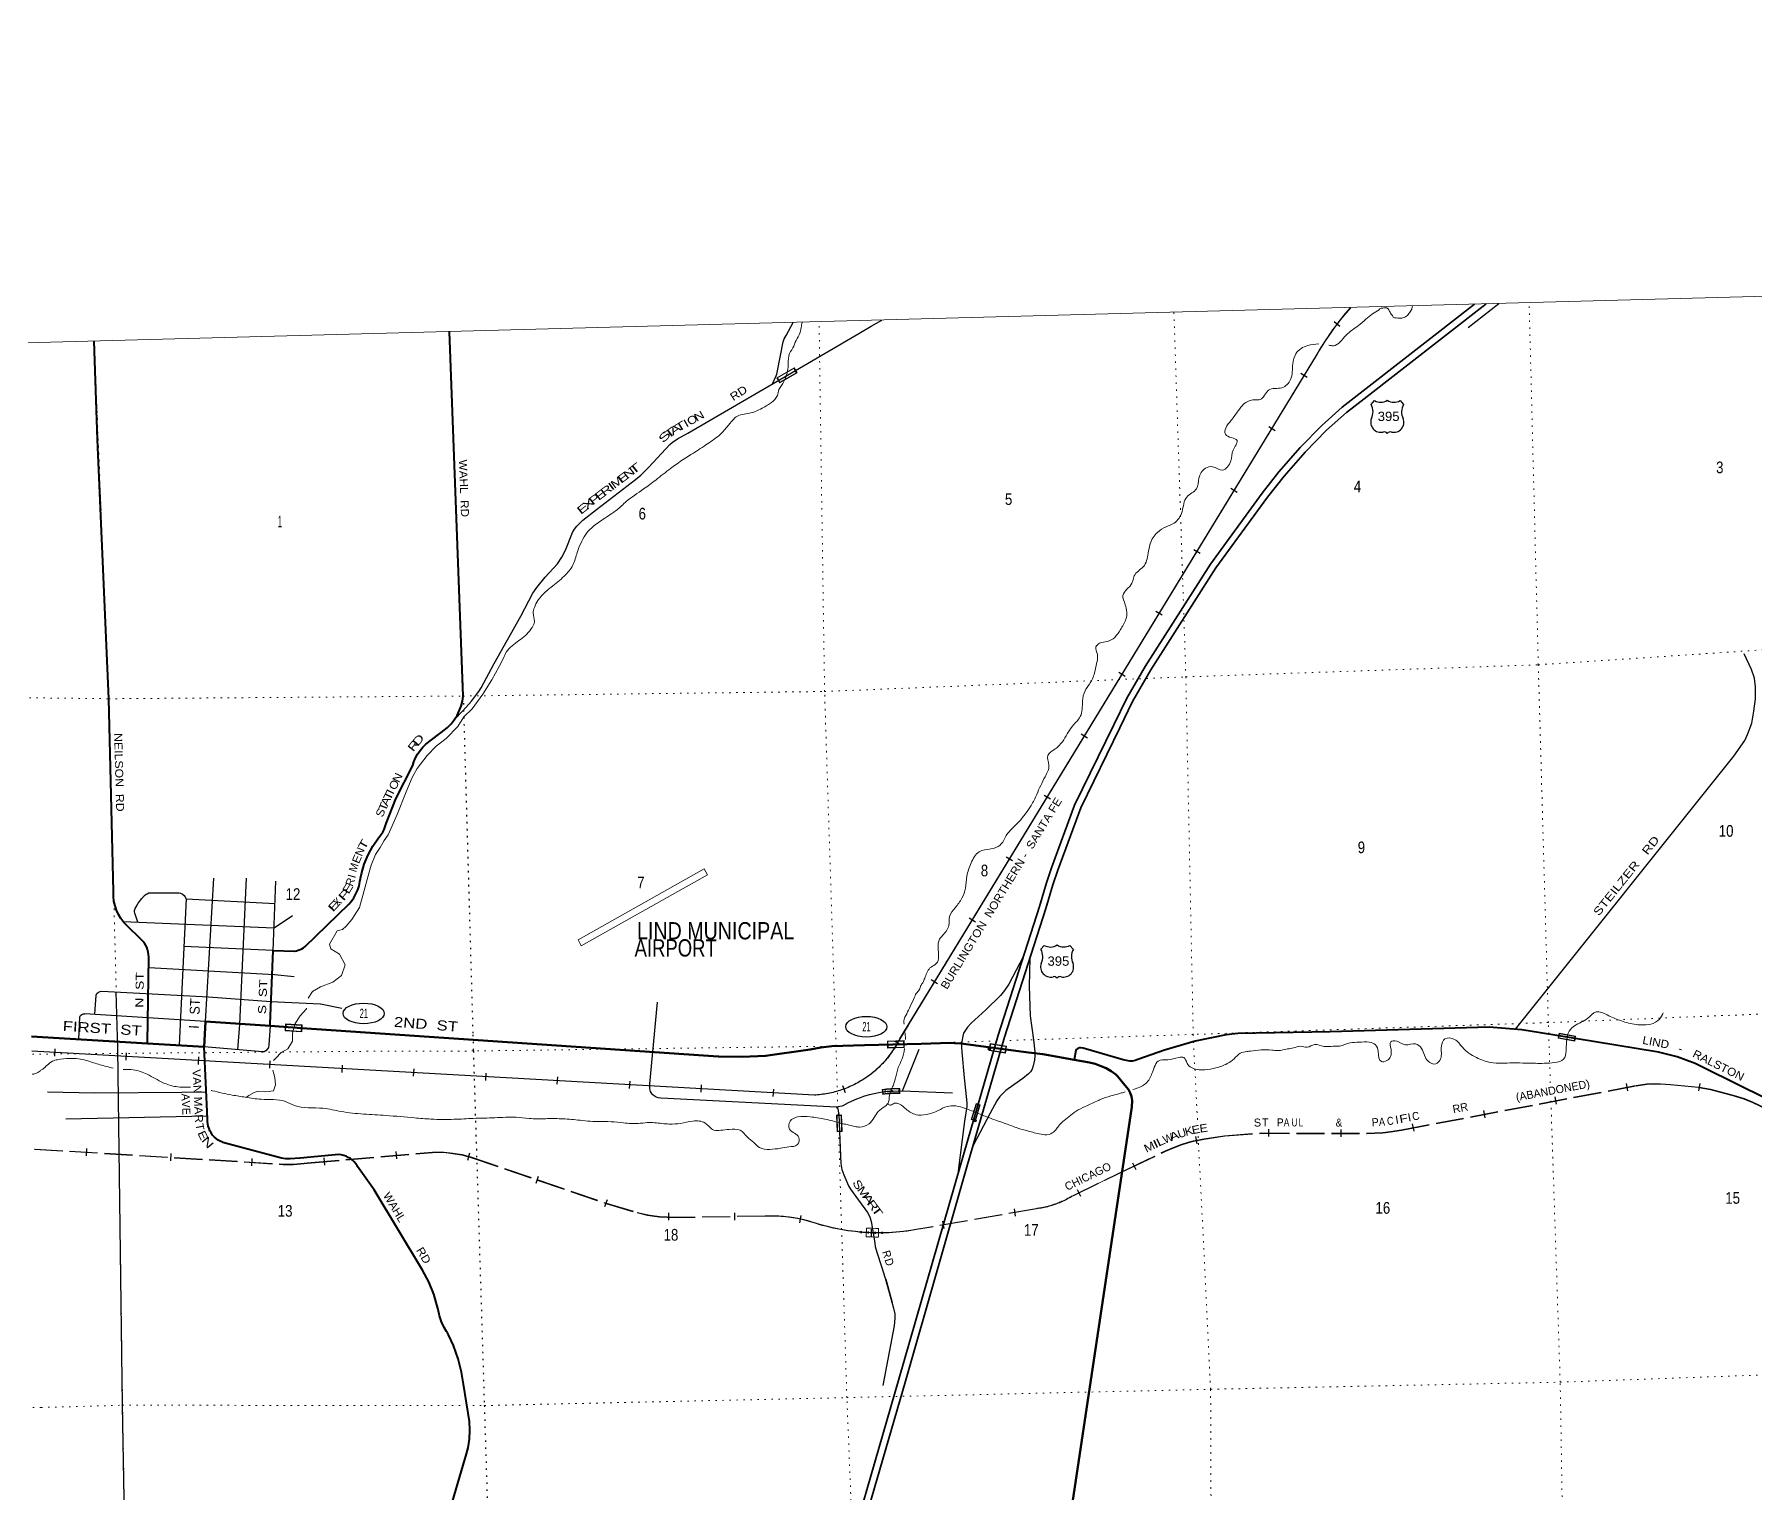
# Model space of a CAD drawing. Header units: feet. Extents: x 501257 to 757852, y -360805 to -170898.
# Drawn here: x 595540 to 621347, y -192787 to -170898 of the extents above; entities that cross this region are included whole.
import ezdxf
from ezdxf.enums import TextEntityAlignment as Align

# ---------------------------------------------------------------- set-up
doc = ezdxf.new("R2010")
doc.units = ezdxf.units.FT
doc.header["$LTSCALE"] = 70
doc.header["$PDMODE"] = 32
doc.header["$PDSIZE"] = 35
doc.linetypes.add('DOTTED', pattern=[1.5, 0.3, -1.2])
doc.linetypes.add('LONG_DASHED', pattern=[7.5, 6, -1.5])
for name, color, linetype, lineweight in [('16', 7, 'Continuous', 25), ('17', 7, 'Continuous', 25), ('20', 7, 'Continuous', 35), ('21', 7, 'Continuous', 25), ('23', 7, 'Continuous', 70), ('26', 7, 'Continuous', 40), ('27', 7, 'Continuous', 13), ('29', 7, 'Continuous', 25), ('30', 7, 'Continuous', 25), ('31', 7, 'Continuous', 13), ('34', 7, 'Continuous', 25), ('36', 7, 'Continuous', 13), ('39', 7, 'Continuous', 13), ('4', 7, 'Continuous', 13), ('57', 7, 'Continuous', 13), ('59', 7, 'Continuous', 13), ('6', 7, 'DOTTED', 25), ('61', 7, 'Continuous', 13), ('63', 7, 'Continuous', 25), ('7', 7, 'DOTTED', 13)]:
    doc.layers.add(name, color=color, linetype=linetype, lineweight=lineweight)
doc.layers.add('55', color=7, linetype='Continuous')

msp = doc.modelspace()

# ---------------------------------------------------------------- linework, layer by layer
at = {"layer": '16'}
for p, q in [((615582.22, -176450.2), (615633.53, -176391.44)), ((615825.29, -176385.47), (615825.01, -176385.67)), ((616017.38, -176391.35), (616068.77, -176450.2)), ((610631.13, -184622.23), (610682.44, -184563.47)), ((610874.2, -184557.5), (610873.92, -184557.7)), ((611066.29, -184563.38), (611117.68, -184622.23))]:
    msp.add_line(p, q, dxfattribs=at)
for centre, radius, start, end in [((615389.24, -176560.83), 222.05, 332.97043, 29.75871), ((615724.61, -176233.78), 182.07, 239.97227, 303.45418), ((615926.39, -176234.28), 181.52, 236.33975, 300.08743), ((615926.38, -176233.78), 182.07, 236.54582, 236.59441), ((616261.74, -176560.83), 222.05, 150.24129, 207.02957), ((615728.43, -176715.73), 151.42, 159.09177, 283.81923), ((615922.55, -176715.73), 151.42, 256.18077, 20.90823), ((610438.15, -184732.86), 222.05, 332.97043, 29.75871), ((610773.52, -184405.81), 182.07, 239.97227, 303.45418), ((610975.3, -184406.31), 181.52, 236.33975, 300.08743), ((610975.29, -184405.81), 182.07, 236.54582, 236.59441), ((611310.65, -184732.86), 222.05, 150.24129, 207.02957), ((610777.34, -184887.76), 151.42, 159.09177, 283.81923), ((610971.46, -184887.76), 151.42, 256.18077, 20.90823)]:
    msp.add_arc(centre, radius, start, end, dxfattribs=at)
for centre, major_axis, start_param, end_param in [((615783.77, -176914.55), (-19.56, 51.67), 4.95877769, 6.28318531), ((615867.22, -176914.55), (19.56, 51.67), 0, 1.32637542), ((610832.68, -185086.58), (-19.56, 51.67), 4.95877769, 6.28318531), ((610916.13, -185086.58), (19.56, 51.67), 0, 1.32637542)]:
    msp.add_ellipse(centre, major_axis=major_axis, ratio=0.929097, start_param=start_param, end_param=end_param, dxfattribs=at)
at = {"layer": '17'}
for centre in [(600476.86, -185584.92), (608014.11, -185783.82)]:
    msp.add_ellipse(centre, major_axis=(-309.24, 1), ratio=0.500121, dxfattribs=at)
at = {"layer": '20'}
for points in [[(607487.04, -194581.32), (608503.48, -191072.83), (609423.93, -187858.31), (609992.38, -185910.98), (610608.64, -183980.34), (610714.62, -183624.47), (610789.13, -183402.61), (611137.45, -182458.8), (611723.96, -181253.87), (611919.09, -180856.16), (612194.35, -180377.78), (613172.41, -178845.02), (613949.75, -177779.06), (614199.85, -177459.97), (614518.95, -177097.12), (614845.9, -176762.69), (615150.61, -176491.81), (615371.58, -176317.12), (617134.34, -174946.7)], [(607582.54, -194611.05), (608599.57, -191100.51), (609520, -187886.08), (610088.02, -185940.2), (610704.2, -184009.82), (610809.97, -183654.67), (610883.46, -183435.85), (611229.54, -182498.09), (611813.81, -181297.78), (612007.41, -180903.17), (612279.88, -180429.64), (613255.04, -178901.43), (614029.53, -177839.38), (614276.81, -177523.88), (614592.3, -177165.14), (614914.96, -176835.1), (615214.89, -176568.47), (615431.22, -176397.45), (617309.33, -174941.96)]]:
    msp.add_lwpolyline(points, dxfattribs=at)
at = {"layer": '21'}
for points in [[(610370.75, -184725.6), (610148.93, -185144.35), (610087.31, -185238.87), (610023.97, -185316.11), (609803.32, -185528.78), (609586.55, -185728.27), (609532.09, -185791.47), (609489.31, -185850.96), (609472.7, -185880.6), (609458.85, -185926.16), (609446.97, -186003.41), (609443.01, -186088.57), (609447.22, -186159.46), (609481.65, -186551.56), (609517.64, -186873.6), (609522.19, -186930.36), (609520.22, -186981.86), (609487.64, -187198.04), (609387.58, -187985.25)], [(610466.82, -184753.47), (610457.12, -185174.48), (610471.87, -185620.75), (610520.11, -185982.74), (610539.62, -186157.9), (610541.6, -186219.3), (610533.99, -186286.89), (610517.85, -186371.81), (610500.03, -186421.33), (610475.06, -186459.39), (610443.62, -186492.64), (610361.67, -186558.16), (610140.64, -186713.64), (610107.12, -186742.2), (610055.65, -186789.74), (610018.04, -186831.33), (609971.77, -186896.83), (609872.91, -187079.58), (609614.04, -187563.94)]]:
    msp.add_lwpolyline(points, dxfattribs=at)
at = {"layer": '23'}
msp.add_line((611132.3, -186278.59), (610745.35, -186209.21), dxfattribs=at)
for points in [[(598084.59, -186087.17), (598103.76, -185706.15), (599074.95, -185772.23)], [(599074.95, -185772.23), (599547.74, -185804.4), (605790.07, -186229.14), (605803.44, -186229.71), (606153.17, -186234.14), (606503.3, -186222.12), (607170.6, -186123.23), (607332.91, -186095.5), (607499.18, -186073.71)], [(598084.59, -186087.17), (597234.12, -186034.87), (595494.79, -185928.13)], [(607499.18, -186073.71), (607988.63, -186060.34), (608834.31, -186038.07), (609272.76, -186025.2), (609338.41, -186028.03), (609433.09, -186035.1), (610444.58, -186169.78), (610662.32, -186197.51), (610745.35, -186209.21)], [(610564.23, -196714.02), (610566.16, -196636.93), (610575.56, -196476.28), (610610.76, -196219.44), (611993.08, -186983.1), (611997.89, -186888.68), (611989.49, -186832.43), (611971.57, -186775.03), (611943.78, -186724.81), (611890.87, -186658.53), (611778.86, -186527.5), (611756.45, -186502.38), (611685.8, -186449.64), (611608.56, -186407.32), (611519.83, -186369.65), (611445.43, -186342.74), (611358.49, -186319.15), (611132.3, -186278.59)]]:
    msp.add_lwpolyline(points, dxfattribs=at)
at = {"layer": '26'}
for points in [[(599074.95, -185772.23), (599076.29, -185739.09), (599120.79, -184638.8), (599435.28, -184649.36), (599439.65, -184649), (599468.8, -184644.84), (599497.35, -184637.66), (599525, -184627.54), (599551.43, -184614.58), (599576.37, -184598.92), (599599.53, -184580.75), (600255.82, -183943.69), (600290.08, -183904.01), (600328.53, -183849.97), (600361.13, -183792.22), (600387.51, -183731.37), (600407.38, -183668.1), (600420.53, -183603.1), (600442.75, -183490.79), (600485.44, -183346.4), (600542.99, -183207.26), (600614.77, -183074.9), (600699.99, -182950.77), (600705.76, -182944.51), (600736.03, -182907.36), (600762.24, -182867.26), (600784.12, -182824.64), (600801.42, -182779.96), (600813.96, -182733.72), (600958.14, -182363.18), (601213.46, -181866.29), (601229.96, -181811.42), (601254.61, -181751.61), (601285.37, -181694.7), (601321.92, -181641.32), (601363.84, -181592.05), (601410.68, -181547.44), (601703.74, -181318), (601733.1, -181292.65), (601787.08, -181238.07), (601835.06, -181178.15), (601876.51, -181113.54), (601910.98, -181044.95), (601938.1, -180973.14), (601957.55, -180898.88), (601969.14, -180823), (601762.34, -175358.16)], [(597234.12, -186034.87), (597234.43, -186014.76), (597253.43, -184752.16), (597253.8, -184739.96), (597252.28, -184701.22), (597246.73, -184662.85), (597237.19, -184625.28), (597223.78, -184588.91), (597206.64, -184554.13), (597185.96, -184521.35), (596881.94, -184221.07), (596879.57, -184218.21), (596837.2, -184161.16), (596801.03, -184099.99), (596771.45, -184035.37), (596748.79, -183968.02), (596733.29, -183898.66), (596725.13, -183828.07), (596724.39, -183757.01), (596654.28, -180863.29), (596488.41, -176973.1), (596437.25, -175498.27)], [(618641.95, -185960.67), (618121.32, -185876.05), (617840.14, -185829.95), (617354.88, -185791.29), (614971.22, -185862.45), (613585.23, -185886.96), (613411.38, -185907.75), (612942.17, -185998.26), (612484.98, -186137.33), (612186.49, -186240.33)], [(622432.1, -187319.12), (620593.45, -186408.14), (620442.17, -186337.06), (620170.32, -186235.75), (619889.37, -186163.41), (618641.95, -185960.67)], [(601613.82, -190120.15), (601592.26, -190026.69), (601584.19, -189990.68), (601528.05, -189797.31), (601452.01, -189610.87), (601356.9, -189433.41), (600632.22, -188232), (600385.94, -187880.61), (600380.27, -187870.98), (600359.11, -187840.1), (600334.84, -187811.61), (600307.72, -187785.8), (600278.06, -187762.97), (600246.17, -187743.37), (600212.4, -187727.2), (600177.13, -187714.66), (600140.75, -187705.87), (600103.64, -187700.93), (599526.32, -187754.75), (599517.98, -187757.03), (599375.27, -187766.28), (599306.71, -187763.3), (599244.38, -187756.38), (598365.18, -187519.97), (598358.82, -187517.5), (598325.23, -187502.04), (598293.43, -187483.14), (598263.79, -187461.03), (598236.62, -187435.94), (598212.22, -187408.15), (598190.85, -187377.95), (598172.77, -187345.69), (598158.15, -187311.72), (598147.16, -187276.41), (598139.93, -187240.14), (598136.53, -187203.31), (598136.99, -187166.33), (598084.59, -186087.17)], [(612186.49, -186240.33), (612087.19, -186276.39), (612043.12, -186291.22), (612004.73, -186297.91), (611963.5, -186297.91), (611865.22, -186278.79), (611264.38, -186105.98), (611229.67, -186099.77), (611210.6, -186102.4), (611185.51, -186109.57), (611167.58, -186123.92), (611154.57, -186142.44), (611132.3, -186278.59)], [(601732.01, -193161.66), (601992.33, -192277.9), (602009.5, -192228.23), (602043.5, -192100.22), (602063.94, -191969.35), (602070.59, -191837.07), (602063.37, -191704.82), (601971.43, -191143.93), (601945.76, -190965.76), (601896.07, -190763.21), (601825.47, -190566.97), (601746.82, -190404.18), (601734.2, -190378.07), (601719.43, -190354.18), (601685.56, -190297.79), (601645.04, -190210.85), (601613.82, -190120.15)]]:
    msp.add_lwpolyline(points, dxfattribs=at)
at = {"layer": '29'}
for p, q in [((617036.91, -175292.25), (617495.43, -174936.92)), ((617750.04, -185822.44), (621019.49, -181724.64)), ((598103.76, -185706.15), (598228.65, -183554.92)), ((599120.79, -184638.8), (599161.72, -183599.25)), ((597715.69, -186061.73), (597819.85, -183866.44)), ((597817.65, -183863.62), (599147.98, -183933.86)), ((599120.79, -184638.8), (597782.91, -184582.12)), ((596792.68, -186110.18), (596764.66, -185262.14)), ((604877.1, -185412.95), (604764.27, -186639.31)), ((598103.76, -185706.15), (596297.66, -185588.52)), ((598961.64, -186160.43), (598084.59, -186087.17)), ((608554.06, -186746.59), (608807.57, -186118.78)), ((604932.19, -186850.69), (607566.26, -186983.79)), ((596012.19, -187165.64), (598135.24, -187119.87)), ((608303.93, -189571.87), (608402.3, -189922.39))]:
    msp.add_line(p, q, dxfattribs=at)
for points in [[(606607.05, -176141.36), (606663.62, -176021.98), (606673.15, -175994.81), (606684.16, -175945.63), (606766.35, -175508.05), (606783.23, -175463.26), (606810.38, -175414.08), (606918.92, -175221.3)], [(607903.57, -175386.48), (608087.27, -175273.11), (608247.29, -175185.86)], [(605339.3, -176879.02), (606951.17, -175940.82), (607903.57, -175386.48)], [(602833.55, -179623.17), (603011.28, -179279.58), (603074.39, -179192.94), (603199.14, -179038.77), (603381.14, -178839.07), (603447.19, -178740.68), (603504.42, -178633.49), (603610.1, -178369.19), (603636.52, -178319.26), (603671.74, -178275.2), (603762.73, -178187.11), (603968.21, -178022.65), (604555.28, -177576.26), (604631.61, -177511.65), (604754.89, -177388.31), (605066.04, -177047.65), (605101.27, -177018.28), (605183.45, -176965.42), (605339.3, -176879.02)], [(602237.42, -180700.66), (602434.04, -180335.48), (602833.55, -179623.17)], [(621019.49, -181724.64), (621185.24, -181489.84), (621227.81, -181400.27), (621290.91, -181228.47), (621321.74, -181047.86), (621343.75, -180864.31), (621345.22, -180683.7), (621329.07, -180555.95), (621286.51, -180425.27), (621174.97, -180190.33)], [(601840.3, -181173.29), (601964.78, -181043.96), (602092.34, -180898.53), (602170.21, -180799.85), (602202.84, -180753.84), (602237.42, -180700.66)], [(598591.89, -186129.71), (598621.91, -185747.8), (598720.09, -183556.62)], [(597089.5, -184214.43), (597046.6, -184081.17), (597042.93, -184059.88), (597042.93, -184039.32), (597053.2, -184008.48), (597064.21, -183984.26), (597095.77, -183929.19), (597150.07, -183860.18), (597190.43, -183816.87), (597214.65, -183797.04), (597229.33, -183788.23), (597257.95, -183775.75), (597348.94, -183772.81), (597709.99, -183772.81), (597732.74, -183779.42), (597753.29, -183789.7), (597783.38, -183813.93), (597797.32, -183830.81), (597817.65, -183863.62)], [(596865.9, -184202.83), (599133.65, -184301.43), (599410.17, -184115.81)], [(597257.35, -184897.16), (599141.82, -185001.69), (599436.24, -185030.11)], [(596444.86, -185596.54), (596463.94, -185310.2), (596477.15, -185285.24), (596499.16, -185264.68), (596525.58, -185252.94), (596550.57, -185251.2)], [(596550.57, -185251.2), (598149.22, -185332.86), (599084.68, -185405.36), (599826.32, -185442.09), (599828.25, -185441.47), (600149.38, -185504.39)], [(596206.07, -185976.51), (596218.83, -185636.18), (596230.57, -185615.62), (596251.12, -185598), (596273.14, -185589.19), (596297.66, -185588.52)], [(599074.95, -185772.23), (599056.61, -186055.4), (599047.8, -186093.58), (599039, -186112.67), (599008.17, -186146.44), (598986.16, -186158.19), (598961.64, -186160.43)], [(597239.23, -202116.46), (596958.08, -196797.44), (596862, -191461.92), (596792.68, -186110.18)], [(595734.99, -186760.26), (596446.11, -186773.21), (597751.07, -186764.37), (598116.65, -186759.64)], [(604764.27, -186639.31), (604763.7, -186716.9), (604773.97, -186753.61), (604794.52, -186782.98), (604816.54, -186806.47), (604860.57, -186834.37), (604886.99, -186844.65), (604932.19, -186850.69)], [(607566.26, -186983.79), (607619.08, -186977.54), (607649.9, -186970.2), (607667.51, -186964.32), (607748.24, -186920.27), (607870.05, -186864.47), (607924.36, -186843.92), (607975.73, -186826.3), (608063.79, -186801.33), (608201.75, -186770.5), (608255.18, -186761.34)], [(608255.18, -186761.34), (608327.65, -186752.87), (608395.24, -186749.26), (608552.97, -186746.55), (609305.98, -186777.51)], [(607602.64, -187090.69), (607595.97, -187034.43), (607593.77, -187026.36), (607584.96, -187008.74), (607566.26, -186983.79)], [(607602.64, -187090.69), (607613.28, -187358), (607632.3, -187835.7)], [(607632.3, -187835.7), (607648.06, -187926.47), (607676.68, -188005.03), (607746.4, -188170.23), (607776.49, -188222.35), (607896.84, -188386.81), (608031.86, -188571.83), (608065.62, -188634.97), (608087.64, -188706.92), (608134.6, -188997.66), (608146.34, -189081.36), (608169.83, -189165.05), (608243.21, -189382.37), (608296.05, -189555.64)], [(608296.05, -189555.64), (608423.73, -190004.97), (608441.34, -190090.13), (608441.34, -190154.74), (608429.6, -190272.21), (608259.35, -191167.92)]]:
    msp.add_lwpolyline(points, dxfattribs=at)
at = {"layer": '29', "linetype": 'DOTTED', "lineweight": 100}
msp.add_arc((608471.42, -188340.35), 1593.92, 88.3972, 97.76723, dxfattribs=at)
at = {"layer": '31'}
for p, q in [((606670.32, -176048.85), (606929.83, -175898.34)), ((606929.83, -175898.34), (606974.98, -175976.19)), ((608260.86, -186798.23), (608251.14, -186723.87)), ((608267.75, -186789.24), (608260.1, -186730.74)), ((608508.76, -186717.35), (608507.25, -186776.33)), ((608516.96, -186709.56), (608515.04, -186784.54)), ((607567.16, -187110.43), (607642.11, -187107.82)), ((607575.89, -187360.28), (607567.16, -187110.43))]:
    msp.add_line(p, q, dxfattribs=at)
for points in [[(606974.98, -175976.19), (606715.47, -176126.7), (606670.32, -176048.85)], [(607642.11, -187107.82), (607650.84, -187357.67), (607575.89, -187360.28)]]:
    msp.add_lwpolyline(points, dxfattribs=at)
for points in [[(606681.26, -176051.75), (606926.92, -175909.28), (606964.03, -175973.28), (606718.37, -176115.75)], [(607583.6, -187352), (607575.43, -187118.14), (607634.39, -187116.09), (607642.56, -187349.95)]]:
    msp.add_lwpolyline(points, close=True, dxfattribs=at)
for radius, start, end in [(1631.42, 88.39728, 97.7673), (1623.42, 88.68221, 97.47925), (1556.42, 88.39732, 97.76734), (1564.42, 88.68784, 97.48051)]:
    msp.add_arc((608471.42, -188340.35), radius, start, end, dxfattribs=at)
at = {"layer": '34'}
for p, q in [((615030.22, -175203.03), (615113.41, -175275.92)), ((614527.25, -175981.91), (614621.7, -176039.47)), ((614047.35, -176779.73), (614141.8, -176837.29)), ((613480.13, -177705.59), (613574.59, -177763.14)), ((612924.44, -178622.57), (613018.9, -178680.12)), ((612357.23, -179548.43), (612451.69, -179605.98)), ((611801.54, -180465.41), (611896, -180522.96)), ((611234.33, -181391.27), (611328.79, -181448.82)), ((610678.64, -182308.25), (610773.1, -182365.8)), ((610111.43, -183234.11), (610205.88, -183291.66)), ((609555.74, -184151.08), (609650.19, -184208.64)), ((608988.52, -185076.94), (609082.98, -185134.5)), ((608435.59, -185998.21), (608532.52, -186051.49)), ((595847.13, -186116.77), (595840.94, -186227.2)), ((596917.8, -186174.17), (596911.61, -186284.61)), ((598001.75, -186237.55), (597995.55, -186347.99)), ((599072.42, -186294.96), (599066.23, -186405.39)), ((600156.36, -186358.33), (600150.17, -186468.77)), ((601227.04, -186415.74), (601220.85, -186526.18)), ((602310.98, -186479.12), (602304.79, -186589.55)), ((603381.66, -186536.52), (603375.46, -186646.96)), ((604465.6, -186599.9), (604459.41, -186710.34)), ((605536.27, -186657.31), (605530.08, -186767.74)), ((606620.21, -186720.68), (606614.02, -186831.12)), ((607658.08, -186665.02), (607696.32, -186768.81))]:
    msp.add_line(p, q, dxfattribs=at)
at = {"layer": '34', "lineweight": 13}
for p, q in [((615269.67, -175000.94), (615170.77, -175113.82)), ((614759.71, -175713.46), (608513.59, -185964.21)), ((607235.68, -186808.77), (595499.42, -186150.86))]:
    msp.add_line(p, q, dxfattribs=at)
at = {"layer": '34', "linetype": 'LONG_DASHED', "lineweight": 13}
for p, q in [((612245, -187767.05), (611096, -188324.05)), ((606496.76, -188621.89), (605511, -188638.05)), ((610565, -188510.05), (608829, -188811.05))]:
    msp.add_line(p, q, dxfattribs=at)
at = {"layer": '34'}
for points in [[(615274.55, -174997.04), (615171.61, -175114.53), (615122.23, -175176.12), (615074.52, -175238.51), (615027.86, -175301.76), (614981.61, -175365.92), (614937.06, -175430.86), (614893.83, -175496.32), (614851.03, -175562.7), (614809.91, -175629.86), (614770.13, -175697.51), (614760.66, -175714.02), (608640.65, -185757.79)], [(608639.84, -185759.79), (608514.55, -185964.74), (608502.75, -185988.43), (608490.44, -186011.77), (608477.72, -186034.91), (608464.67, -186058.04), (608451.14, -186080.78), (608437.26, -186103.17), (608423.05, -186125.57), (608408.36, -186147.57), (608393.34, -186169.23), (608377.83, -186190.83), (608362.05, -186211.95), (608346, -186232.94), (608329.4, -186253.67), (608312.53, -186273.91), (608295.25, -186293.96), (608277.77, -186313.74), (608259.74, -186333.25), (608241.58, -186352.36), (608222.86, -186371.2), (608204.01, -186389.63), (608184.76, -186407.87), (608165.22, -186425.63), (608145.35, -186443.05), (608125.27, -186460.2), (608104.72, -186476.96), (608083.97, -186493.44), (608062.93, -186509.45), (608041.68, -186525.19), (608020.04, -186540.38), (607998.18, -186555.31), (607976.19, -186569.84), (607953.85, -186584.03), (607931.23, -186597.75), (607908.29, -186611.12), (607885.33, -186624.16), (607861.97, -186636.66), (607838.47, -186648.76), (607814.76, -186660.59), (607790.98, -186671.87), (607766.72, -186682.75), (607742.47, -186693.29), (607718, -186703.22), (607693.46, -186712.96), (607668.51, -186722.15), (607643.64, -186730.86), (607618.61, -186739.17), (607593.25, -186747.14), (607567.88, -186754.44), (607542.45, -186761.53), (607516.8, -186768.02), (607490.96, -186774.23), (607465.23, -186779.84), (607439.25, -186784.97), (607413.25, -186789.75), (607387.12, -186794.15), (607360.98, -186797.85), (607334.64, -186801.29), (607308.36, -186804.25), (607282.01, -186806.68), (607255.72, -186808.63), (607235.68, -186809.87), (595500.64, -186152.03)]]:
    msp.add_lwpolyline(points, dxfattribs=at)
at = {"layer": '34', "lineweight": 13}
for centre, radius, start, end in [((618675.7, -177957.2), 4513.24, 140.94923, 150.18862), ((607154.25, -185296.46), 1514.49, 273.08221, 333.83856)]:
    msp.add_arc(centre, radius, start, end, dxfattribs=at)
at = {"layer": '34', "linetype": 'LONG_DASHED', "lineweight": 13}
for centre, radius, start, end in [((610392.4, -187166.34), 1354.74, 277.3196, 301.28933), ((606591.94, -190690.61), 2070.91, 71.38465, 92.63419), ((608203.13, -185691.07), 3182.13, 252.62754, 281.34307)]:
    msp.add_arc(centre, radius, start, end, dxfattribs=at)
at = {"layer": '34', "linetype": 'DOTTED', "lineweight": 100}
msp.add_arc((608245.56, -184683.02), 4194.14, 265.64061, 270.71235, dxfattribs=at)
at = {"layer": '36'}
for p, q in [((603691.15, -184482.3), (605584.46, -183416.22)), ((605584.46, -183416.22), (605633.52, -183503.36)), ((603740.21, -184569.44), (605633.52, -183503.36)), ((603691.15, -184482.3), (603740.21, -184569.44))]:
    msp.add_line(p, q, dxfattribs=at)
at = {"layer": '39'}
for p, q in [((608596.45, -185875.06), (608599.06, -185977.38)), ((608450.84, -186555.31), (608417.32, -186669.59)), ((598704.67, -186850.19), (598704.55, -186850.27)), ((609684.13, -187080.35), (609777.83, -187119.09))]:
    msp.add_line(p, q, dxfattribs=at)
for points in [[(602572.47, -180253.76), (602506.36, -180380.63), (602397.36, -180578.97), (602262.8, -180793), (602102.57, -181014.67), (601981.32, -181137.12), (601886.51, -181279.37), (601713.66, -181460.91), (601562.1, -181575.7), (601429.01, -181716.43), (601280.51, -181911.76), (601203.72, -182045.72), (601116.31, -182257.85), (600979.58, -182599.68), (600842.85, -182904.21), (600783.05, -182987.97), (600722.03, -183095.53), (600653.29, -183199.42), (600591.14, -183357.91), (600556.96, -183466.67), (600484.75, -183739.26), (600415.61, -183996.01), (600297.14, -184176.85), (600213.85, -184276.65), (600160.12, -184325.69), (600077.77, -184342.88), (599965.6, -184543.78), (599984.65, -184614.04), (600112.62, -184697), (600199.28, -184855.03), (600144.95, -185012.88), (600015.36, -185113.27), (599829.01, -185186.2), (599711.07, -185254.21), (599645.91, -185353.77), (599645.51, -185356.11)], [(599619.63, -185506.92), (599617.85, -185517.32), (599524.52, -185619.26), (599451.49, -185733.02), (599447.36, -185747.89)], [(599447.36, -185747.89), (599411.11, -185878.6), (599408.69, -186001.52), (599339.66, -186113.22), (599239.72, -186170.93), (599160.25, -186254.56), (599122.8, -186289.94)], [(599116.73, -186434.22), (599145.96, -186546.86), (599157.45, -186655.5), (599126.39, -186744.55), (599086.2, -186751.11), (599072.15, -186755.33), (598987.61, -186758.44), (598892.86, -186751.6), (598832.66, -186768.5), (598754.73, -186815.85), (598714.97, -186843.12)]]:
    msp.add_lwpolyline(points, dxfattribs=at)
for points in [[(606786.1, -176084.33), (606833.49, -175943.83), (606842.77, -175836.75), (606862.97, -175685.03), (606928.49, -175572.42), (606949.16, -175515.43), (607006.69, -175405.05), (607035.99, -175293.4), (607049.8, -175217.88)], [(615705, -175024.89), (615701.35, -175028.37), (615603.47, -175090.08), (615503.85, -175171.96), (615392.29, -175266.07), (615206.87, -175409.5), (615017.63, -175569.09), (614947.97, -175558.16)], [(616202.66, -174972.41), (616191.48, -175018.77), (616157.72, -175072.79), (616113.82, -175123.44), (616076.68, -175143.7), (616005.77, -175153.83), (615958.5, -175150.45), (615914.6, -175140.32), (615901.1, -175113.31), (615884.21, -175093.05), (615867.33, -175066.04), (615853.83, -175042.4), (615836.94, -175015.39), (615816.68, -175001.89), (615796.42, -174998.51), (615772.79, -175001.89), (615745.78, -175005.26), (615722.14, -175008.64), (615705.26, -175025.52)], [(614797.73, -175541.68), (614632.88, -175564), (614455.25, -175687.18), (614408.93, -175840.89), (614373.75, -176077.06), (614246.43, -176197.57), (614045.52, -176234.42), (613920.5, -176377.06), (613831.93, -176380.23), (613671.65, -176444.75), (613588.37, -176544.55), (613485.48, -176684.89), (613402.46, -176804.83), (613397.61, -176895.55), (613572.02, -176987.98), (613513.51, -177133.79), (613477.36, -177295.43), (613352.3, -177434.05), (613206.63, -177383.55), (613098.18, -177407.12), (613001.41, -177553.42), (612963.22, -177713.07), (612817.83, -177837.85), (612748.19, -178056.33), (612629.61, -178229.11), (612511.49, -178283.02), (612379.69, -178369.34), (612314.22, -178444.73), (612271.13, -178537.96), (612240.79, -178681.39), (612166.91, -178883.81), (612031.72, -179018.53), (612020.14, -179056.96), (611996.92, -179129.79), (611862.37, -179312.85), (611896.43, -179453.43), (611907.31, -179668.85), (611822.78, -179827.09), (611737.7, -179943.03), (611625.72, -180004.91), (611511.26, -180030.57), (611457.58, -180083.65), (611479.22, -180198.2), (611464.93, -180337.4), (611436.52, -180474.76), (611358.21, -180647.02), (611293.03, -180744.56), (611256.8, -180900.16), (611221.58, -181132.3), (611104.59, -181272.82), (610954.61, -181508.46), (610825.31, -181631.01), (610733.73, -181712.79), (610751.77, -181859.62), (610693.63, -182033.63), (610568.21, -182299.17), (610483.81, -182467.48), (610404.74, -182581.32), (610301.69, -182709.58), (610113.06, -182915.5), (610018.3, -183061.78), (609882.06, -183115.93), (609705.41, -183160.52), (609586.72, -183325.24), (609522.86, -183523.5), (609501.04, -183703.09), (609446.67, -183856.91), (609345.82, -183999.24), (609260.92, -184129.27), (609250.63, -184266.4), (609155.93, -184416.71), (609112.34, -184471.67), (609089.78, -184594.85), (609062.74, -184836.96), (608984.87, -184888.33), (608896.18, -185036.55), (608868.89, -185105.4), (608848.53, -185141.16)], [(602572.47, -180253.76), (602615.95, -180164.18), (602804.78, -179991.85), (602985.62, -179821.74), (603036.9, -179703.46), (603019.49, -179576.93), (603037.51, -179495.82), (603089.16, -179391.64), (603198.64, -179265.77), (603312.95, -179170), (603505.91, -179001.59), (603624.45, -178837.18), (603685.86, -178644.04), (603748.58, -178501.27), (603823.75, -178372.28), (603969.36, -178241.41), (604068.19, -178170.25), (604275.93, -178027.65), (604413.75, -177907.07), (604674.61, -177716.69), (604856.39, -177582.85), (605079.38, -177407.59), (605384.15, -177201.93), (605607.93, -177056.89), (605805.54, -176912.55), (605923.13, -176788.47), (606014.93, -176679.19), (606060.11, -176635.66), (606260.1, -176581.96), (606348.02, -176555.43), (606451.41, -176504.3), (606530.8, -176459.86), (606643.36, -176374.22), (606680.07, -176314.79), (606703.91, -176225.46), (606779.29, -176104.52), (606786.1, -176084.33)], [(608736.17, -185338.89), (608745.05, -185319.54), (608763.67, -185285.68), (608807.69, -185228.11), (608831.4, -185167.16), (608848.53, -185141.16)], [(608736.17, -185338.89), (608672.37, -185478.64), (608619.43, -185588.11), (608576.58, -185699.47), (608581.8, -185745.62)], [(618516.51, -185978.72), (618554, -185850.31), (618633.52, -185770.7), (618831.42, -185657.34), (618957.04, -185561.02), (619120.78, -185607.25), (619309.14, -185687.41), (619527.43, -185747.04), (619640.33, -185755.65), (619775.14, -185745.85), (619905.05, -185669.62), (619962.24, -185576.21)], [(612011.22, -186725.97), (612049.96, -186714.19), (612206, -186633.6), (612296.73, -186487.37), (612331.73, -186392.23), (612388.92, -186298.82), (612533.66, -186278.81), (612700.38, -186244.42), (612772.87, -186243.48), (612824.4, -186333.47), (612972.61, -186424.22), (613089.48, -186428.76), (613254.26, -186400.43), (613426.65, -186337.76), (613530.41, -186263.89), (613617.95, -186182.17), (613722.32, -186154.63), (613776.61, -186147.88), (614092.63, -186133.72), (614187.4, -186142.56), (614330.06, -186116.54), (614420.49, -186101.27), (614520.88, -186077.81), (614623.79, -186092.59), (614733.99, -186048.86), (614875.37, -186079.26), (614982.09, -186077.88), (615106.92, -186074.25), (615269.42, -186025.8), (615402.21, -186016.03), (615555.25, -186014.04), (615650.45, -186055.12), (615688.04, -186157.38), (615736.31, -186305.84), (615818.71, -186292.68), (615874.3, -186231.52), (615880.93, -186122.65), (615877.42, -186007.86), (615965.96, -186002.68), (616099.58, -186055.35), (616248.41, -186039.32), (616339.97, -186110.66), (616437.15, -186302.8), (616552.46, -186341.6), (616623.97, -186266.14), (616635.59, -186076.61), (616690.55, -185967.11), (616833.62, -185973.31), (616952, -186092.66), (617163.48, -186247.06), (617373.88, -186318.88), (617704.28, -186326.69), (617911.77, -186330.05), (618177.65, -186332.65), (618336.63, -186322.53), (618468.87, -186270.45), (618505.55, -186149.1), (618510.3, -186050.32), (618516.51, -185978.72)], [(596722.8, -186406.58), (596622.22, -186380.1), (596426.12, -186324.21), (596201.79, -186264.66), (596064.78, -186260.39), (595887.79, -186278.8), (595809.54, -186301.98), (595729.76, -186361.43), (595711.37, -186375.04)], [(608587.59, -186112.31), (608545.87, -186276.06), (608493.08, -186397.62), (608450.84, -186555.31)], [(595711.37, -186375.04), (595689.58, -186400.16), (595657.34, -186423.56), (595620.25, -186450.5), (595592.87, -186472.58), (595571.67, -186480.53), (595542.53, -186490.68), (595517.8, -186493.33), (595510.2, -186492.56)], [(597882.49, -186690.93), (597665.42, -186682.88), (597469.27, -186622.97), (597229.97, -186497.13), (597021.64, -186429.32), (596869.02, -186425.99)], [(607647.2, -187238.76), (607393.47, -187169.36), (607173.5, -187135.94), (606984.19, -187136.38), (606872.27, -187202.3), (606863.73, -187319.26), (607002.35, -187446.4), (606979.56, -187551.46), (606853.12, -187585.33), (606724.51, -187607.14), (606567.62, -187623.27), (606412.2, -187597.08), (606326.6, -187519.62), (606228.83, -187436.27), (606122.8, -187336.91), (605959.51, -187324.92), (605830.76, -187336.66), (605728.01, -187333.96), (605595.73, -187228.9), (605414.07, -187199.02), (605227.22, -187233.67), (605058.18, -187243.92), (604949.31, -187235.26), (604729.61, -187221.99), (604596.86, -187235.79), (604375.2, -187226.58), (604187.66, -187208.86), (603986.24, -187207.44), (603687.85, -187183.1), (603435.85, -187164.2), (603206.24, -187163.14), (602956.46, -187160.33), (602764.9, -187142.67), (602444.75, -187148.83), (602120.63, -187159.07), (601834.82, -187172.84), (601484.33, -187169.32), (601240.39, -187150.32), (600810.94, -187115.59), (600476.33, -187093.73), (600139.49, -187055.79), (599866.96, -187006.94), (599437.41, -186964.15), (599303.72, -186905.44), (598940.75, -186871.86), (598704.71, -186840.67), (598506.92, -186808.98), (598207.99, -186744.36), (598190.54, -186740.43)], [(608395.55, -186710.25), (608357.96, -186844.6), (608348.76, -186911.2), (608291.23, -186978.43), (608193.56, -187056.25), (608132.3, -187145.69), (608054.98, -187239.36), (607912.64, -187289.56), (607846.06, -187280.35), (607728.87, -187251.65), (607647.2, -187238.76)], [(608417.32, -186669.59), (608400.33, -186696.98), (608395.55, -186710.25)], [(609777.83, -187119.09), (609813.86, -187133.99), (609953.51, -187186.57), (610107.26, -187238.98), (610287.38, -187305.14), (610459.2, -187353.28), (610659.21, -187401.06), (610781.92, -187389.4), (610855.63, -187328), (610897.23, -187275.08), (610958.79, -187207.8), (611054.47, -187132.02), (611158.12, -187050.1), (611296.19, -186981.83), (611468.34, -186901.03), (611522.39, -186876.15), (611841.33, -186777.33), (611893.43, -186761.47)], [(608333, -186943.05), (608377.58, -186959.18), (608437.65, -186932.21), (608502.19, -186939.44), (608610, -187020.64), (608760.12, -187103.31), (608915.17, -187101.3), (609091.61, -187040.59), (609223.75, -186980.46), (609354.56, -186972.72), (609496.02, -187009.17), (609684.13, -187080.35)]]:
    msp.add_spline(points, degree=3, dxfattribs=at)
at = {"layer": '4'}
msp.add_lwpolyline([(501256.99, -177792.42), (532580.01, -177081.38), (563902.01, -176327.26), (595222.96, -175530.05), (626542.78, -174689.76), (657861.41, -173806.39), (689178.8, -172879.94), (720494.89, -171910.42), (751809.62, -170897.82), (757851.71, -353854.74), (726285.32, -354875.48), (694717.55, -355852.8), (663148.48, -356786.68), (631578.15, -357677.15), (600006.62, -358524.19), (568433.96, -359327.81), (536860.22, -360087.99), (505285.47, -360804.74)], close=True, dxfattribs=at)
at = {"layer": '55'}
for p in [(609857.95, -186116.73), (609643.99, -187192.72)]:
    msp.add_point(p, dxfattribs=at)
at = {"layer": '57'}
for p, q in [((609854.28, -186141.46), (609869.69, -186037.6)), ((609869.69, -186037.6), (610116.98, -186074.28)), ((609854.28, -186141.46), (610101.58, -186178.15)), ((610116.98, -186074.28), (610101.58, -186178.15)), ((609586.58, -187175.26), (609659.35, -186936.08)), ((609721.53, -186955), (609659.35, -186936.08))]:
    msp.add_line(p, q, dxfattribs=at)
for points in [[(610094.83, -186169.06), (609863.36, -186134.71), (609876.43, -186046.68), (610107.89, -186081.02)], [(609664.67, -186946.06), (609711.54, -186960.32), (609643.44, -187184.19), (609596.56, -187169.93)]]:
    msp.add_lwpolyline(points, close=True, dxfattribs=at)
msp.add_lwpolyline([(609721.53, -186955), (609648.77, -187194.18), (609586.58, -187175.26)], dxfattribs=at)
at = {"layer": '59'}
msp.add_line((608456.2, -186047.91), (608456.2, -186047.52), dxfattribs=at)
for points in [[(599548.17, -185861.84), (599298.76, -185844.72), (599305.95, -185739.96), (599555.36, -185757.09)], [(599546.82, -185764.52), (599313.38, -185748.49), (599307.29, -185837.28), (599540.73, -185853.3)], [(608330.04, -185998.27), (608579.98, -185992.58), (608582.36, -186097.56), (608332.44, -186103.24)], [(608338.21, -186006.08), (608572.16, -186000.75), (608574.18, -186089.74), (608340.25, -186095.06)]]:
    msp.add_lwpolyline(points, close=True, dxfattribs=at)
at = {"layer": '6'}
for points in [[(601761.94, -175358.17), (601969.14, -180823), (602114.56, -185905.73)], [(602114.56, -185905.73), (602121.48, -186147.71), (602285.81, -191466.23), (602449.57, -196740.43), (602619.07, -201992.4), (602823.39, -207288.24)]]:
    msp.add_lwpolyline(points, dxfattribs=at)
at = {"layer": '61'}
for p, q in [((618402.51, -185881.83), (618648.9, -185924.16)), ((618648.9, -185924.16), (618636.2, -185998.08))]:
    msp.add_line(p, q, dxfattribs=at)
msp.add_lwpolyline([(618636.2, -185998.08), (618389.81, -185955.75), (618402.51, -185881.83)], dxfattribs=at)
msp.add_lwpolyline([(618399.05, -185949.21), (618409.04, -185891.06), (618639.66, -185930.69), (618629.67, -185988.84)], close=True, dxfattribs=at)
at = {"layer": '63'}
for p, q in [((618363.86, -186946.28), (618343.3, -186837.6)), ((619432.75, -186744.11), (619412.19, -186635.43)), ((620495.35, -186743.76), (620515.41, -186634.98)), ((617294.97, -187148.44), (617274.41, -187039.76)), ((614047.15, -187432.7), (614047.42, -187322.09)), ((615134.99, -187435.39), (615135.26, -187324.78)), ((616226.08, -187350.61), (616205.53, -187241.93)), ((596321.27, -187722.71), (596328.08, -187612.31)), ((612976.64, -187540), (612954.47, -187431.64)), ((597585.91, -187797.21), (597592.73, -187686.81)), ((598799.87, -187870.23), (598806.69, -187759.83)), ((599892.37, -187858.53), (599882.92, -187748.33)), ((600976.23, -187765.54), (600966.77, -187655.34)), ((602037.35, -187783.78), (602067.28, -187677.3)), ((612004.35, -187823.52), (612052.6, -187923.05)), ((603065.26, -188131.28), (603100.89, -188026.57)), ((604095.1, -188481.72), (604130.74, -188377.01)), ((611177.51, -188226.46), (611225.76, -188325.99)), ((605051.8, -188687.06), (605052.34, -188576.45)), ((606036.17, -188576.09), (606037.98, -188686.69)), ((607031.85, -188615.3), (607009.65, -188723.66)), ((610228.14, -188517.2), (610247.04, -188626.19)), ((608088.05, -188820.45), (608084.07, -188930.99)), ((609156.29, -188703.05), (609175.19, -188812.03))]:
    msp.add_line(p, q, dxfattribs=at)
at = {"layer": '63', "lineweight": 13}
for p, q in [((608014.84, -188803.91), (608012.31, -188934.59)), ((608196.07, -188807.39), (608196.95, -188937.92))]:
    msp.add_line(p, q, dxfattribs=at)
at = {"layer": '63', "linetype": 'LONG_DASHED'}
for points in [[(611963.52, -187907.39), (612500.37, -187651.12), (612643.88, -187591.03), (612736.29, -187555.23), (612846.59, -187519.43), (612918, -187500.45), (613073.16, -187468.72), (613386.99, -187422.53), (613938.2, -187381.93), (615520.23, -187385.84), (615760.65, -187373.26), (615873.94, -187361.32), (616040.73, -187334.27), (619556.94, -186669.23), (619718.11, -186645.38), (619834.38, -186639.41), (619923.81, -186642.4), (620072.77, -186652.13), (620499.17, -186693.11), (620670.93, -186724.79), (621026.83, -186818.4), (621172.9, -186863.15), (621307.05, -186919.83), (621807.88, -187158.47)], [(611964.27, -187907.2), (612498.69, -187647.38), (612642.35, -187587.23), (612734.92, -187551.37), (612845.43, -187515.5), (612917.06, -187496.46), (613072.45, -187464.68), (613386.54, -187418.45), (613938.05, -187377.83), (615520.13, -187381.74), (615760.33, -187369.17), (615873.4, -187357.25), (616040.02, -187330.23), (619556.26, -186665.19), (619717.7, -186641.3), (619834.34, -186635.31), (619924.01, -186638.3), (620073.1, -186648.04), (620499.74, -186689.05), (620671.82, -186720.79), (621027.95, -186814.46), (621174.3, -186859.29), (621308.73, -186916.09), (621809.75, -187154.82)], [(595541.61, -187618.22), (599272.4, -187844.71), (599425.77, -187845.71), (599688.6, -187821.22), (601510.5, -187664.9), (601678.41, -187663.73), (601812.52, -187680), (601950.35, -187702.6), (602092.1, -187742.45), (604113.4, -188430.27), (604578.84, -188568.33), (604736.04, -188606.44), (604804.4, -188615.37), (604911.56, -188630.26), (605028.56, -188636.24), (605483.23, -188642.19)], [(595544.57, -187618.61), (599272.26, -187848.81), (599425.95, -187849.81), (599688.97, -187825.3), (601510.69, -187669), (601678.18, -187667.83), (601811.94, -187684.06), (601949.46, -187706.61), (602090.88, -187746.37), (604112.16, -188434.18), (604577.77, -188572.29), (604735.29, -188610.48), (604803.85, -188619.43), (604911.17, -188634.35), (605028.45, -188640.34), (605489.15, -188642.57)], [(611963.52, -187907.39), (611097.95, -188327.66), (611078.33, -188339.33), (611057.8, -188351.14), (611037.06, -188362.58), (611016.02, -188373.64), (610994.92, -188384.29), (610973.51, -188394.72), (610952.05, -188404.6), (610930.27, -188414.25), (610908.41, -188423.35), (610886.42, -188432.21), (610864.34, -188440.66), (610841.94, -188448.74), (610819.48, -188456.28), (610797.01, -188463.56), (610774.19, -188470.46), (610751.46, -188476.94), (610728.53, -188483.04), (610705.41, -188488.61), (610682.4, -188493.89), (610659.18, -188498.8), (610635.76, -188503.17), (610612.46, -188507.26), (610589.09, -188510.96), (610565.62, -188514.1), (608829.75, -188815.08), (608790.77, -188822.84), (608736.03, -188832.42), (608681.17, -188841.29), (608626, -188849.07), (608570.7, -188856.14), (608515.48, -188861.91), (608460.16, -188866.97), (608404.8, -188871.01), (608349.12, -188873.96), (608293.74, -188876), (608237.94, -188877.23), (608182.5, -188877.25), (608126.66, -188876.47), (608071.2, -188874.48), (608015.63, -188871.78), (607960.33, -188868.17), (607904.71, -188863.46), (607849.48, -188857.52), (607794.44, -188851), (607739.08, -188843.36), (607684.3, -188834.9), (607629.49, -188825.43), (607574.78, -188814.65), (607520.56, -188803.37), (607466.31, -188791.07), (607412.14, -188777.46), (607358.48, -188763.35), (607305.08, -188748.3), (607251.74, -188731.95), (607231.3, -188725.06), (607196.89, -188714.32), (607162.34, -188704.03), (607127.49, -188694.43), (607092.51, -188685.27), (607057.47, -188676.96), (607022.29, -188669.08), (606987.03, -188661.85), (606951.46, -188655.32), (606915.99, -188649.39), (606880.21, -188643.93), (606844.55, -188639.29), (606808.56, -188635.14), (606772.72, -188631.79), (606736.73, -188628.89), (606700.87, -188626.59), (606664.71, -188624.99), (606628.68, -188624.19), (606592.72, -188623.8), (606556.47, -188624.1), (606520.53, -188624.97), (606496.88, -188625.99), (605489.15, -188642.57)]]:
    msp.add_lwpolyline(points, dxfattribs=at)
at = {"layer": '63', "lineweight": 13}
for radius, start, end in [(4126.91, 266.79689, 269.31356), (4256.91, 266.85866, 269.34564)]:
    msp.add_arc((608245.56, -184683.02), radius, start, end, dxfattribs=at)
at = {"layer": '7'}
for points in [[(618269.91, -186626.64), (618240.14, -185721.4), (618089.26, -180354.36), (617952.28, -174924.52)], [(607590.54, -187111), (607558.38, -186075.29), (607387.98, -180754.84), (607305.27, -175210.99)], [(612626.28, -175068.45), (612804.84, -180535.61), (612915.38, -185899.15), (612979.6, -187208.7)], [(596438.09, -175498.25), (596652.66, -180863.64), (596790.85, -186184.51), (596862, -191461.92), (596958.08, -196797.44), (597239.23, -202116.46), (597467.85, -207422.06)], [(595361.97, -180847.51), (596652.66, -180863.64), (601969.14, -180823), (607387.98, -180754.84), (612804.84, -180535.61), (618089.26, -180354.36), (623433.85, -179999.07), (626684.28, -179831.92)], [(626834.29, -185283.17), (623582.54, -185507.17), (618240.14, -185721.4), (612915.38, -185899.15), (607558.38, -186075.29), (602121.48, -186147.71), (600540.53, -186152.07)], [(600540.53, -186152.07), (596790.85, -186184.51), (595501.78, -186195.48)], [(618838.16, -206772.62), (618670.22, -201639.49), (618508.36, -196510.32), (618417.56, -191116.31), (618277.47, -186856.51)], [(608136.38, -207134.82), (608060.27, -201940.07), (607938.24, -196776.13), (607722.11, -191347.48), (607598.31, -187360.98)], [(612990.32, -187427.13), (613176.45, -191222.46), (613195.16, -196647.62), (613350.95, -201774.86), (613480.93, -206930.63)], [(595640.33, -191495.96), (596862, -191461.92), (602285.81, -191466.23), (607722.11, -191347.48), (613176.45, -191222.46), (618417.56, -191116.31), (623673.69, -190927.37), (626980.86, -190609.69)], [(595640.33, -191495.96), (591528, -191554.05), (586231, -191651.05), (580999, -191912.05), (575689, -192108.05), (570398, -192259.05), (565023, -192382.05), (564300.76, -192428.39)]]:
    msp.add_lwpolyline(points, dxfattribs=at)

# ---------------------------------------------------------------- texts
at = {"layer": '16', "width": 1.05}
for p in [(615845.09, -176697.24), (610894.01, -184869.27)]:
    msp.add_text('395', height=140, dxfattribs=at).set_placement(p, align=Align.CENTER)
at = {"layer": '17'}
for s, rotation, width, p in [('I   ST', 87.12, 0.95, (598004.82, -185816.74)), ('FIRST  ST', 356.481, 1.25, (595961.42, -185846.41)), ('2ND  ST', 355.607, 1.25, (600926.45, -185783.77))]:
    msp.add_text(s, height=150, rotation=rotation, dxfattribs=dict(at, width=width)).set_placement(p)
at = {"layer": '17', "width": 0.6}
for p in [(600479.77, -185653.23), (608017.02, -185852.13)]:
    msp.add_text('21', height=140, dxfattribs=at).set_placement(p, align=Align.CENTER)
at = {"layer": '27'}
for s, rotation, width, p in [('WAHL  RD', 272.166, 1.1, (601905.09, -177278.09)), ('NEILSON  RD', 271.488, 1.15, (596736.09, -181379.82)), ('D', 50.672, 1.5, (601286.16, -181587.5)), ('R', 51.927, 1.45, (601219.34, -181668.65)), ('O', 61.238, 1.15, (600950.05, -182245.55)), ('N', 64.518, 1.15, (601008.29, -182132.37)), ('T', 68.735, 1.3, (600805.11, -182564.04)), ('A', 66.363, 1.25, (600835.17, -182487.45)), ('T', 64.158, 1.4, (600873.13, -182404.61)), ('I', 62.965, 1.2, (600918.62, -182308.94)), ('S', 69.784, 1.1, (600764.21, -182649.66)), ('T', 60.436, 1.5, (600489.89, -183142.66)), ('E', 67.524, 1.15, (600406.6, -183348.35)), ('N', 68.523, 1.05, (600451.08, -183236.08)), ('M', 71.937, 0.95, (600363.24, -183472.92)), ('P', 48.607, 1.7, (600172.95, -183908.42)), ('E', 58.573, 1.4, (600250.42, -183804.13)), ('E', 47.206, 1.75, (600013.76, -184073.29)), ('N  ST', 89.138, 1.3, (597173.4, -185499.24)), ('S  ST', 87.684, 1.3, (599011.96, -185597.58)), ('LIND', 349.268, 1.1, (619643.91, -186038.69)), ('-', 343.421, 1.15, (620176.67, -186160.92)), ('RALSTON', 333.643, 1.1, (620391.63, -186230.45)), ('VAN MAR', 272.78, 1.1, (597910.73, -186424.14)), ('WAHL', 301.098, 1.05, (600762.51, -188312.47)), ('RD', 301.098, 1.1, (601259.41, -189136.26))]:
    msp.add_text(s, height=120, rotation=rotation, dxfattribs=dict(at, width=width)).set_placement(p)
for s, rotation, p in [('R', 69.257, (600310.39, -183687.66)), ('I', 74.485, (600349.95, -183563.47)), ('X', 45.129, (600088.51, -183996.27)), ('AVE', 272.78, (597745.25, -186789.07))]:
    msp.add_text(s, height=120, rotation=rotation, dxfattribs=at).set_placement(p)
for s, rotation, width, p in [('T', 280.649, 1.05, (597962.44, -187296.73)), ('E', 295.316, 1.25, (598011.01, -187438.27)), ('N', 309.992, 1.5, (598093.95, -187558.12))]:
    msp.add_text(s, height=120, rotation=rotation, dxfattribs=dict(at, width=width)).set_placement(p, align=Align.CENTER)
at = {"layer": '30'}
for s, rotation, width, p in [('RD', 32.702, 1.15, (606018.85, -176400.64)), ('STEILZER   RD', 51.415, 1.3, (618996.08, -184132.43))]:
    msp.add_text(s, height=120, rotation=rotation, dxfattribs=dict(at, width=width)).set_placement(p)
for s, rotation, width, p in [('A', 35.003, 1.55, (605181.12, -176873.36)), ('T', 32.003, 1.6, (605258.95, -176827.6)), ('I', 30.202, 1.3, (605340.81, -176781.92)), ('O', 30.202, 1.2, (605432.34, -176732.72)), ('N', 30.202, 1.25, (605536.21, -176674.73)), ('S', 47.592, 1.7, (605030.95, -176971.01)), ('T', 36.817, 1.75, (605103.65, -176924.81)), ('M', 37.248, 1.35, (604308.37, -177663.5)), ('E', 37.248, 1.55, (604404.65, -177590.29)), ('N', 37.248, 1.45, (604490.76, -177524.82)), ('T', 38.746, 1.8, (604578.83, -177458.55)), ('P', 37.248, 1.55, (603974.79, -177917.15)), ('E', 37.248, 1.55, (604064.68, -177848.79)), ('R', 37.248, 1.45, (604150.79, -177783.32)), ('I', 37.248, 1.6, (604226.38, -177725.84)), ('E', 38.673, 1.6, (603799.58, -178055.15)), ('X', 38.673, 1.6, (603884.42, -177987.25)), ('S', 299.999, 1.35, (607836.27, -188182)), ('M', 306.196, 1.3, (607921.27, -188300.3)), ('A', 306.196, 1.55, (607996.89, -188402.61)), ('R', 306.12, 1.4, (608062, -188498.55)), ('T', 306.12, 1.7, (608127.14, -188586.05)), ('R', 286.658, 0.95, (608264.92, -189212.98)), ('D', 286.959, 0.95, (608301.7, -189331))]:
    msp.add_text(s, height=120, rotation=rotation, dxfattribs=dict(at, width=width)).set_placement(p, align=Align.CENTER)
at = {"layer": '34', "width": 1.1}
msp.add_text('BURLINGTON  NORTHERN -  SANTA FE', height=120, rotation=58.645, dxfattribs=at).set_placement((609223.66, -185233.49))
at = {"layer": '36'}
for s, width, p in [('LIND MUNICIPAL', 0.85, (604575.87, -184473.88)), ('AIRPORT', 0.8, (604538.73, -184730.75))]:
    msp.add_text(s, height=259.2, dxfattribs=dict(at, width=width)).set_placement(p)
at = {"layer": '63'}
for s, rotation, p in [('(ABANDONED)', 10.71, (617765.86, -186902.04)), ('RR', 10.71, (616817.33, -187081.44)), ('CHICAGO', 25.898, (611025.23, -188246.3))]:
    msp.add_text(s, height=120, rotation=rotation, dxfattribs=at).set_placement(p)
for s, rotation, width, p in [('F', 10.71, 1.3, (616080.36, -187218.64)), ('I', 10.71, 1.15, (616167.65, -187202.29)), ('C', 10.71, 0.95, (616262.78, -187182.45)), ('U', 17.983, 1.1, (612763.38, -187437.89)), ('K', 14.886, 1.15, (612864.84, -187406.25)), ('E', 11.559, 1.2, (612968.61, -187383.85)), ('E', 8.373, 1.15, (613079.7, -187364.21)), ('P', 359.858, 0.95, (614220.25, -187278.53)), ('A', 359.858, 0.8, (614314.54, -187278.8)), ('U', 359.858, 0.75, (614432.97, -187279.05)), ('L', 359.858, 0.8, (614529.88, -187279.29)), ('A', 2.996, 0.85, (615748.1, -187269.2)), ('C', 6.018, 0.85, (615876.41, -187255.6)), ('I', 9.211, 1.1, (615979.55, -187238.1)), ('M', 25.928, 1.2, (612284.26, -187640.43)), ('I', 25.928, 1.6, (612377.78, -187594.97)), ('L', 25.928, 1.4, (612452.61, -187558.6)), ('A', 21.175, 1.25, (612652.26, -187476.15))]:
    msp.add_text(s, height=120, rotation=rotation, dxfattribs=dict(at, width=width)).set_placement(p, align=Align.CENTER)
for s, rotation, p in [('S', 4.212, (613882.42, -187281.66)), ('T', 359.858, (613996.21, -187277.97)), ('P', 2.996, (615647.99, -187274.91)), ('W', 22.719, (612560.88, -187511.95))]:
    msp.add_text(s, height=120, rotation=rotation, dxfattribs=at).set_placement(p, align=Align.CENTER)
at = {"layer": '63', "width": 0.9}
msp.add_text('&', height=120, rotation=359.858, dxfattribs=at).set_placement((615051.99, -187280.58))
at = {"layer": '7'}
for s, width, p in [('3', 0.85, (620754.81, -177480.47)), ('5', 0.85, (610092.42, -177956.64)), ('4', 0.85, (615323.02, -177766.64)), ('6', 0.85, (604599.28, -178174.72)), ('1', 0.4, (599190.03, -178293.18)), ('10', 0.85, (620795.16, -182933.4)), ('9', 0.85, (615381.76, -183180.71)), ('8', 0.85, (609730.33, -183527.63)), ('12', 0.85, (599306.89, -183881.44)), ('7', 0.85, (604577.76, -183709.7)), ('15', 0.85, (620892.8, -188439.74)), ('13', 0.85, (599188.74, -188633.33)), ('16', 0.85, (615648.23, -188588.54)), ('18', 0.85, (604973.83, -188992.5)), ('17', 0.85, (610375.75, -188920.24))]:
    msp.add_text(s, height=175, dxfattribs=dict(at, width=width)).set_placement(p)

doc.saveas('drawing.dxf')
